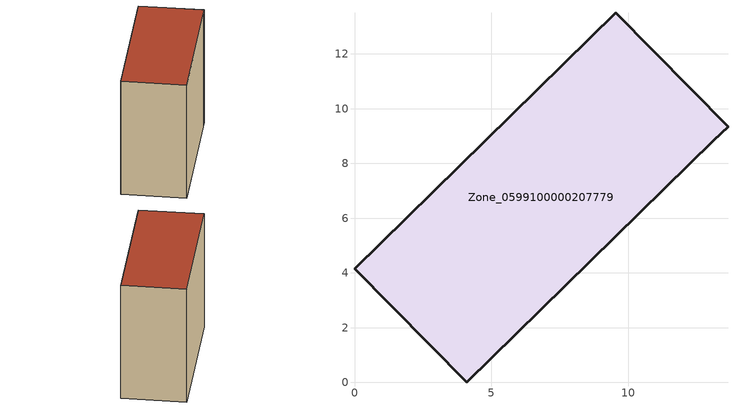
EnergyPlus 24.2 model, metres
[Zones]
Zone_0599100000207779
 floor ground (C_G): 0,4.15 9.55,13.51 13.65,9.34 13.12,8.84 4.1,0 z0
 wall outside (C_F): 13.65,9.34 9.55,13.51 0,4.15 4.1,0 13.12,8.84 13.65,9.34 z0:11.42
 roof outside (C_R): 9.55,13.51 0,4.15 4.1,0 13.12,8.84 13.65,9.34 z11.42
[BUILDING]
Pand.0599100000207779: North Axis=0; Terrain=City; Loads Convergence Tolerance Value=0.04; Temperature Convergence Tolerance Value=0.4; Solar Distribution=FullExterior; Maximum Number of Warmup Days=25; Minimum Number of Warmup Days=1
[Site:Location]
Rotterdam.The.Hague.AP_ZH_NLD Design_Conditions: Latitude=51.96; Longitude=4.45; Time Zone=1; Elevation=-4.5
[SITE:GROUNDTEMPERATURE:BUILDINGSURFACE]
18, 18, 18, 18, 18, 18, 18, 18, 18, 18, 18, 18
[MATERIAL] Thermal Absorptance=0.9; Solar Absorptance=0.7; Visible Absorptance=0.7
Name | Roughness | Thickness | Conductivity | Density | Specific Heat
G.TC.1946 | MediumSmooth | 0.15 | 1 | 540 | 1210
F.TC.1946 | Rough | 0.3 | 0.857143 | 1920 | 840
R.TC.1946 | MediumRough | 0.2 | 0.909091 | 1500 | 1000
[CONSTRUCTION]
C_G: G.TC.1946
C_F: F.TC.1946
C_R: R.TC.1946
[ZONE]
Zone_0599100000207779: Type=1; Multiplier=1; Ceiling Height=Autocalculate; Volume=Autocalculate; Floor Area=autocalculate; Part of Total Floor Area=Yes
[ZONEINFILTRATION:DESIGNFLOWRATE]
Infil_Zone_0599100000207779: Zone or ZoneList or Space or SpaceList=Zone_0599100000207779; Schedule=AlwaysOn; Design Flow Rate Calculation Method=Flow/Area; Flow Rate per Floor Area=0.003; Constant Term Coefficient=1; Temperature Term Coefficient=0; Velocity Term Coefficient=0; Velocity Squared Term Coefficient=0
[HVACTEMPLATE:ZONE:IDEALLOADSAIRSYSTEM]
Zone_0599100000207779: Maximum Heating Supply Air Temperature=50; Minimum Cooling Supply Air Temperature=13; Maximum Heating Supply Air Humidity Ratio=0.0156; Minimum Cooling Supply Air Humidity Ratio=0.0077; Heating Limit=NoLimit; Cooling Limit=NoLimit; Dehumidification Control Type=ConstantSensibleHeatRatio; Cooling Sensible Heat Ratio=0.7; Dehumidification Setpoint=60; Humidification Control Type=None; Humidification Setpoint=30; Outdoor Air Method=None; Outdoor Air Flow Rate per Person=0.00944; Outdoor Air Flow Rate per Zone Floor Area=0; Outdoor Air Flow Rate per Zone=0; Demand Controlled Ventilation Type=None; Outdoor Air Economizer Type=NoEconomizer; Heat Recovery Type=None; Sensible Heat Recovery Effectiveness=0.7; Latent Heat Recovery Effectiveness=0.65
[ZONECONTROL:THERMOSTAT]
ThermostatControl_Zone_0599100000207779: Zone or ZoneList=Zone_0599100000207779; Control Type Schedule=DualSetpointControlType; Control 1=Thermostat_Zone_0599100000207779; Temperature Difference Between Cutout And Setpoint=0
[THERMOSTATSETPOINT:DUALSETPOINT]
Thermostat_Zone_0599100000207779: Heating Setpoint Temperature Schedule=HeatingSetpoint_Zone_0599100000207779; Cooling Setpoint Temperature Schedule=CoolingSetpoint_Zone_0599100000207779
[SCHEDULE:COMPACT]
HeatingSetpoint_Zone_0599100000207779: Through: 12/31, For: AllDays, Until: 24:00, 21
CoolingSetpoint_Zone_0599100000207779: Through: 12/31, For: AllDays, Until: 24:00, 24
DualSetpointControlType: Through: 12/31, For: AllDays, Until: 24:00, 4
AlwaysOn: Through: 12/31, For: AllDays, Until: 24:00, 1
